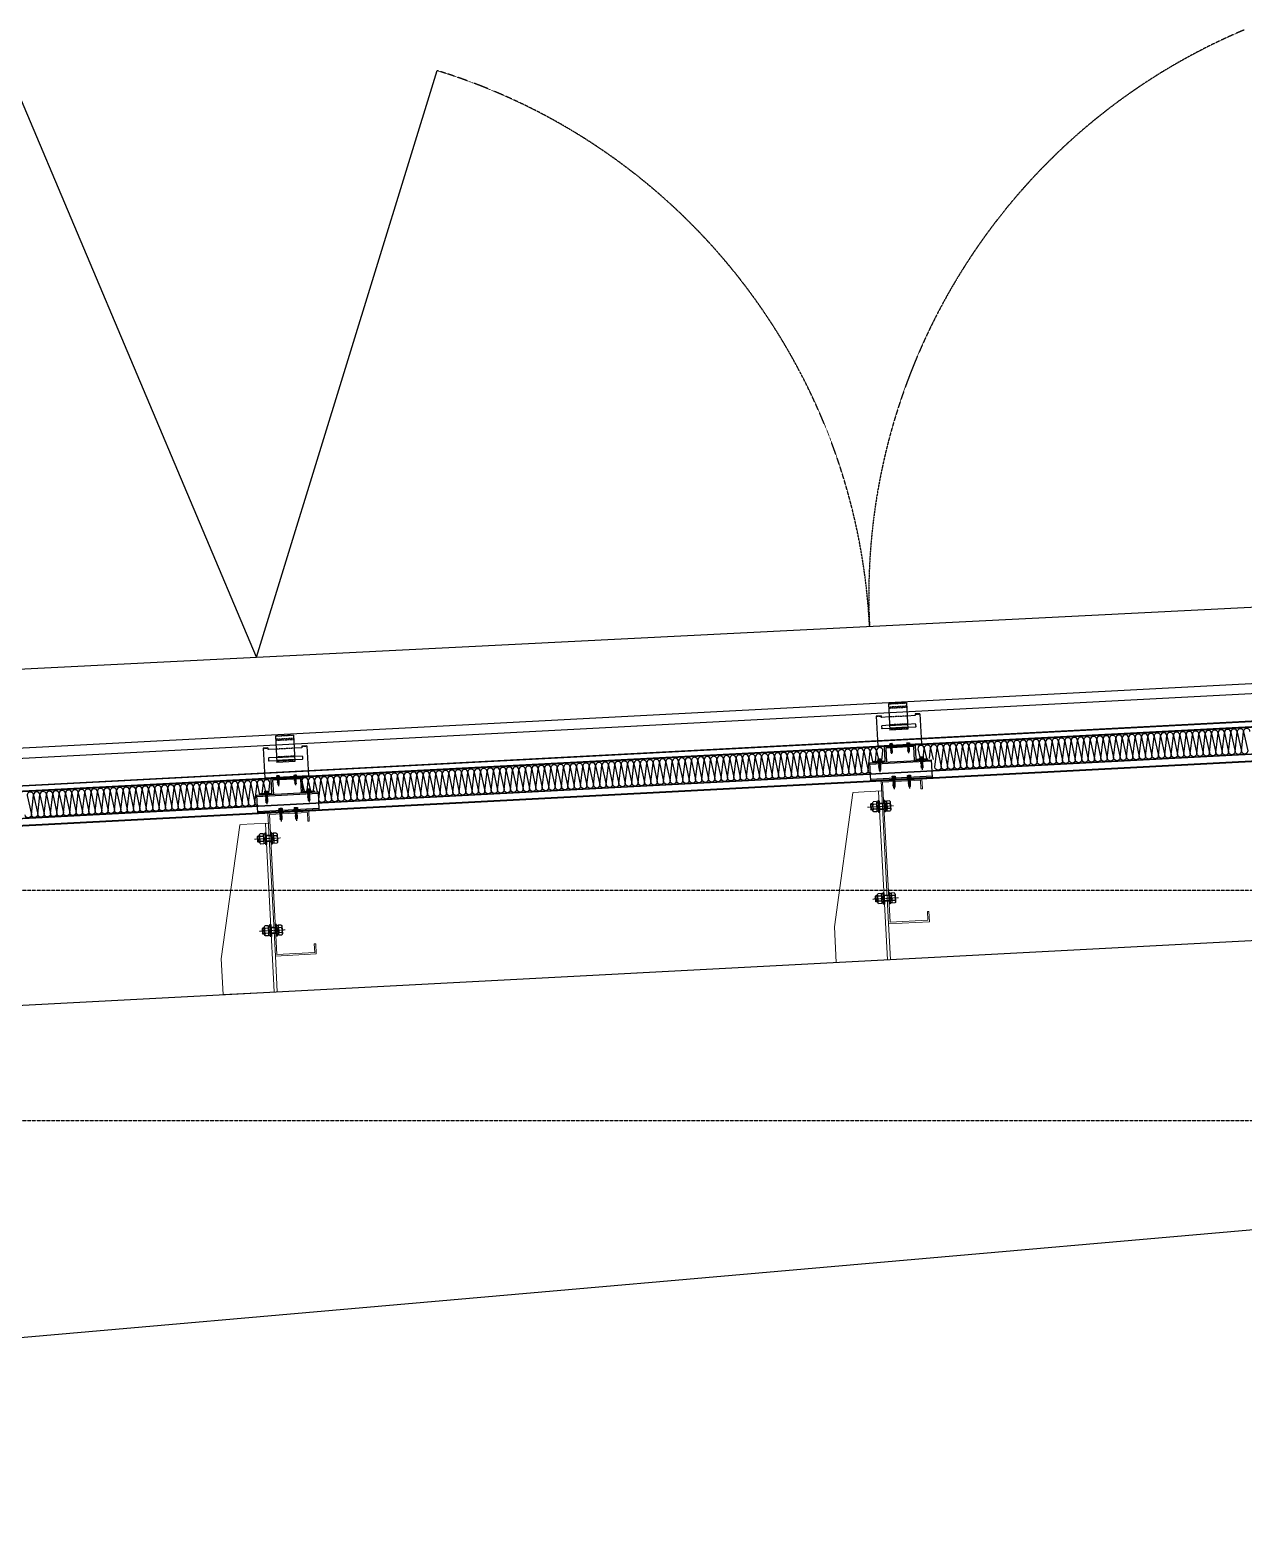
# Model space of a CAD drawing. Extents: x -599358 to 2865263, y -1062760 to 486533.
# Drawn here: x 1872942 to 1875315, y -661910 to -658977 of the extents above; entities that cross this region are included whole.
import ezdxf

# ---------------------------------------------------------------- set-up
doc = ezdxf.new("R2010")
doc.units = 0
for name, pattern in [('__DASH', [0.35, 0.25, -0.1]), ('CENTER', [2, 1.25, -0.25, 0.25, -0.25]), ('CENTER2', [28.575, 19.05, -3.175, 3.175, -3.175]), ('CONTINUOUS0', [0]), ('CONTINUOUS1', [0]), ('DASH', [0.35, 0.25, -0.1]), ('DOTE', [2.42, 2, -0.2, 0.02, -0.2])]:
    doc.linetypes.add(name, pattern=pattern)
for name, color, linetype in [('003_THICK', 7, 'CONTINUOUS1'), ('004_THIN', 6, 'CONTINUOUS0'), ('A-AXIS-DOTE', 14, 'DOTE'), ('A-AXIS-DP', 126, 'Continuous'), ('A-LIN-V', 9, 'Continuous'), ('BWM', 8, 'Continuous'), ('PJ', 151, 'Continuous'), ('SEAMLOK75 - SHEET', 6, 'Continuous'), ('ZX', 1, 'CENTER2')]:
    doc.layers.add(name, color=color, linetype=linetype)
for name, color, linetype, lineweight in [('C18', 4, 'CENTER', 13), ('S-dim', 81, 'Continuous', 0), ('粗', 7, 'Continuous', 50), ('紧固件', 4, 'Continuous', 13)]:
    doc.layers.add(name, color=color, linetype=linetype, lineweight=lineweight)

# ---------------------------------------------------------------- blocks, each defined once
blk = doc.blocks.new('w432424324')
at = {"layer": 'A-LIN-V', "color": 2}
for p, q in [((-768354.7, 584057.5), (-759779.7, 584507.5)), ((-768354.7, 583257.5), (-759779.7, 584007.5))]:
    blk.add_line(p, q, dxfattribs=at)
blk = doc.blocks.new('1231534634654')
at = {"layer": 'A-LIN-V'}
for points in [[(-1775094.8, 580710.3), (-1775448, 581857.1)], [(-1775094.8, 580710.3), (-1774628.2, 581815.9)], [(-1777491.8, 580830.9), (-1772697.8, 580589.7)]]:
    blk.add_lwpolyline(points, dxfattribs=at)
at = {"layer": 'A-LIN-V', "linetype": 'DASH'}
for centre, start, end in [((-1775094.8, 580710.3), 357.1196, 67.1196), ((-1772697.8, 580589.7), 107.1196, 177.1196)]:
    blk.add_arc(centre, 1200, start, end, dxfattribs=at)
blk = doc.blocks.new('42432')
at = {"layer": 'A-LIN-V', "rotation": 5.760755105663479}
blk.add_blockref('1231534634654', (125748.8, 181213.9), dxfattribs=at)
blk = doc.blocks.new('34t65')
at = {"color": 2, "ltscale": 50}
for p, q in [((1430037, 238183.4), (1430157, 238183.4)), ((1430037, 238148.4), (1430037, 238183.4)), ((1430037, 238180.9), (1430157, 238180.9)), ((1430157, 238183.4), (1430157, 238148.4)), ((1430157, 238150.9), (1430037, 238150.9)), ((1430157, 238148.4), (1430037, 238148.4))]:
    blk.add_line(p, q, dxfattribs=at)
blk = doc.blocks.new('*U1726')
at = {"layer": 'PJ'}
for p, q in [((-4.4, 0.5), (-4.4, 0)), ((4.4, 0), (-4.4, 0)), ((-4.1, 0.8), (-3.1, 1)), ((4.1, 0.8), (-4.1, 0.8)), ((-3.1, 3.9), (-3.1, 1)), ((3.1, 1), (-3.1, 1)), ((2.3, 4.2), (-2.3, 4.2)), ((-2, 0.8), (-1.5, 1)), ((-1.5, 3.9), (-1.5, 1)), ((-1.5, 0), (-1.5, -1.6)), ((1.5, 3.9), (1.5, 1)), ((2.2, 0.8), (1.5, 1)), ((1.5, 0), (1.5, -1.1)), ((3.1, 3.9), (3.1, 1)), ((4.1, 0.8), (3.1, 1)), ((4.4, 0.5), (4.4, 0)), ((-2.1, -1.9), (2.1, -1.4)), ((-2.1, -1.9), (-1.5, -1.6)), ((-2.1, -1.9), (-1.5, -2.2)), ((-2.1, -3.3), (2.1, -2.8)), ((-2.1, -3.3), (-1.5, -3)), ((-2.1, -3.3), (-1.5, -3.6)), ((-2.1, -4.7), (2.1, -4.2)), ((-2.1, -4.7), (-1.5, -4.4)), ((-2.1, -4.7), (-1.5, -5)), ((-2.1, -6.1), (2.1, -5.6)), ((-2.1, -6.1), (-1.5, -5.8)), ((-2.1, -6.1), (-1.5, -6.4)), ((-2.1, -7.5), (2.1, -7)), ((-2.1, -7.5), (-1.5, -7.2)), ((-2.1, -7.5), (-1.5, -7.8)), ((-2.1, -8.9), (2.1, -8.4)), ((-2.1, -8.9), (-1.5, -8.6)), ((-2.1, -8.9), (-1.5, -9.2)), ((-2.1, -10.3), (2.1, -9.8)), ((-2.1, -10.3), (-1.5, -10)), ((-2.1, -10.3), (-1.5, -10.6)), ((-2.1, -11.7), (2.1, -11.2)), ((-2.1, -11.7), (-1.5, -11.4)), ((-2.1, -11.7), (-1.5, -12)), ((-2.1, -13.1), (-1.5, -12.8)), ((-2.1, -13.1), (-1.1, -13)), ((-2.1, -13.1), (-1.5, -13.4)), ((-1.5, -1.6), (1.5, -1.1)), ((-1.5, -2.2), (1.5, -1.7)), ((-1.5, -2.2), (-1.5, -3)), ((-1.5, -3), (1.5, -2.5)), ((-1.5, -3.6), (1.5, -3.1)), ((-1.5, -3.6), (-1.5, -4.4)), ((-1.5, -4.4), (1.5, -3.9)), ((-1.5, -5), (1.5, -4.5)), ((-1.5, -5), (-1.5, -5.8)), ((-1.5, -5.8), (1.5, -5.3)), ((-1.5, -6.4), (1.5, -5.9)), ((-1.5, -6.4), (-1.5, -7.2)), ((-1.5, -7.2), (1.5, -6.7)), ((-1.5, -7.8), (1.5, -7.3)), ((-1.5, -7.8), (-1.5, -8.6)), ((-1.5, -8.6), (1.5, -8.1)), ((-1.5, -9.2), (1.5, -8.7)), ((-1.5, -9.2), (-1.5, -10)), ((-1.5, -10), (1.5, -9.5)), ((-1.5, -10.6), (1.5, -10.1)), ((-1.5, -10.6), (-1.5, -11.4)), ((-1.5, -11.4), (1.5, -10.9)), ((-1.5, -12), (1.5, -11.5)), ((-1.5, -12), (-1.5, -12.8)), ((-1.5, -12.8), (-1, -12.7)), ((-1.5, -13.4), (-1.5, -17.2)), ((-1.5, -13.4), (-1.3, -13.4)), ((0, -18.6), (-1.5, -17.2)), ((0, -18.6), (1.5, -17.2)), ((0.6, -12.4), (1.5, -12.3)), ((0.7, -12.8), (2.1, -12.6)), ((0.7, -13), (1.5, -12.9)), ((0.7, -13.8), (1.5, -13.7)), ((0.7, -14.2), (2.1, -14)), ((0.7, -14.4), (1.5, -14.3)), ((1.5, -0.3), (1.5, -1.1)), ((2.1, -1.4), (1.5, -1.1)), ((2.1, -1.4), (1.5, -1.7)), ((1.5, -1.7), (1.5, -2.5)), ((2.1, -2.8), (1.5, -2.5)), ((2.1, -2.8), (1.5, -3.1)), ((1.5, -3.1), (1.5, -3.9)), ((2.1, -4.2), (1.5, -3.9)), ((2.1, -4.2), (1.5, -4.5)), ((1.5, -4.5), (1.5, -5.3)), ((2.1, -5.6), (1.5, -5.3)), ((2.1, -5.6), (1.5, -5.9)), ((1.5, -5.9), (1.5, -6.7)), ((2.1, -7), (1.5, -6.7)), ((2.1, -7), (1.5, -7.3)), ((1.5, -7.3), (1.5, -8.1)), ((2.1, -8.4), (1.5, -8.1)), ((2.1, -8.4), (1.5, -8.7)), ((1.5, -8.7), (1.5, -9.5)), ((2.1, -9.8), (1.5, -9.5)), ((2.1, -9.8), (1.5, -10.1)), ((1.5, -10.1), (1.5, -10.9)), ((2.1, -11.2), (1.5, -10.9)), ((2.1, -11.2), (1.5, -11.5)), ((1.5, -11.5), (1.5, -12.3)), ((2.1, -12.6), (1.5, -12.3)), ((2.1, -12.6), (1.5, -12.9)), ((1.5, -12.9), (1.5, -13.7)), ((2.1, -14), (1.5, -13.7)), ((2.1, -14), (1.5, -14.3)), ((1.5, -14.3), (1.5, -17.2))]:
    blk.add_line(p, q, dxfattribs=at)
blk.add_lwpolyline([(0, -18.6), (0.7, -14.4), (0.7, -12.7, 0.417657), (0.4, -12.4, 0.097062), (-1, -12.7), (-1.5, -13.8)], format="xyb", dxfattribs=at)
for centre, radius, start, end in [((-4.1, 0.5), 0.3, 90, 180), ((-2.3, 3.3), 0.951, 35.4009, 144.5991), ((0, 1), 3.2, 61.0594, 118.9406), ((2.3, 3.3), 0.951, 35.4009, 144.5991), ((4.1, 0.5), 0.3, 0, 90)]:
    blk.add_arc(centre, radius, start, end, dxfattribs=at)
at = {"layer": 'ZX', "ltscale": 0.2}
blk.add_line((0, 4.9), (0, -21), dxfattribs=at)
blk = doc.blocks.new('A$C2F3B4A73')
at = {"layer": '粗', "lineweight": -2}
for p, q in [((25.2, 101.1), (60.4, 101.1)), ((25.2, 101.1), (25.2, 49.6)), ((60.4, 101.1), (60.4, 49.6)), ((0, 78.7), (9.6, 78.7)), ((0, 78.7), (0, 19.8)), ((9.6, 78.7), (9.6, 76.3)), ((10.4, 75.5), (25.2, 75.5)), ((10.4, 59.2), (25.2, 59.2)), ((60.4, 75.5), (75.2, 75.5)), ((60.4, 59.2), (75.2, 59.2)), ((76, 78.7), (85.6, 78.7)), ((76, 78.7), (76, 76.3)), ((85.6, 78.7), (85.6, 19.8)), ((9.6, 58.4), (9.6, 53.6)), ((10.4, 52.8), (25.2, 52.8)), ((25.2, 58.4), (60.4, 58.4)), ((25.2, 53.6), (60.4, 53.6)), ((25.2, 49.6), (60.4, 49.6)), ((60.4, 52.8), (75.2, 52.8)), ((76, 58.4), (76, 53.6)), ((0, 19.8), (85.6, 19.8)), ((0, 18.8), (0, 19.8)), ((0, 18.8), (85.6, 18.8)), ((14.4, 19.8), (14.4, 18.8)), ((71.2, 19.8), (71.2, 18.8)), ((85.6, 19.8), (85.6, 18.8))]:
    blk.add_line(p, q, dxfattribs=at)
at = {"layer": '粗', "linetype": 'DASH', "lineweight": -2}
for p, q in [((25.2, 100.6), (60.4, 100.6)), ((25.2, 94.7), (60.4, 94.7)), ((25.2, 92.3), (60.4, 92.3)), ((0, 77.7), (9.6, 77.7)), ((25.2, 75.5), (60.4, 75.5)), ((25.2, 60), (60.4, 60)), ((25.2, 59.2), (60.4, 59.2)), ((76, 77.7), (85.6, 77.7)), ((25.2, 52.8), (60.4, 52.8)), ((25.2, 52), (60.4, 52)), ((16, 19.8), (16, 18.8)), ((21.6, 19.8), (21.6, 18.8)), ((29.6, 19.8), (29.6, 18.8)), ((35.2, 19.8), (35.2, 18.8)), ((50.4, 19.8), (50.4, 18.8)), ((56, 19.8), (56, 18.8)), ((64, 19.8), (64, 18.8)), ((69.6, 19.8), (69.6, 18.8))]:
    blk.add_line(p, q, dxfattribs=at)
at = {"layer": '粗', "lineweight": -2}
for centre, start, end in [((10.4, 76.3), 180, 270), ((10.4, 58.4), 90, 180), ((75.2, 76.3), 270, 0), ((75.2, 58.4), 0, 90), ((10.4, 53.6), 180, 270), ((75.2, 53.6), 270, 0)]:
    blk.add_arc(centre, 0.8, start, end, dxfattribs=at)
at = {"layer": '紧固件', "color": 2, "yscale": 0.8, "zscale": 0.8}
for p, xscale in [((26.1, 19.8), 0.8), ((59.5, 19.8), -0.8)]:
    blk.add_blockref('*U1726', p, dxfattribs=dict(at, xscale=xscale))
blk = doc.blocks.new('A$C51791418')
blk.add_blockref('A$C2F3B4A73', (-42.8, -15.8))
blk = doc.blocks.new('*U1756')
at = {"layer": '003_THICK', "color": 2}
for points in [[(-11, 13.1, 0.611769), (-11, 6.5, 0.611769)], [(-11, 6.5, 0.305859), (-11, -6.5, 0.305859)], [(31.2, 6.5, 0.61177), (31.2, 13.1, 0.61177)], [(31.2, -6.5, 0.305858), (31.2, 6.5, 0.305858)], [(-11, -6.5, 0.611769), (-11, -13.1, 0.611769)], [(31.2, -13.1, 0.61177), (31.2, -6.5, 0.61177)]]:
    blk.add_lwpolyline(points, format="xyb", dxfattribs=at)
for points in [[(-13, 9.8), (-13, -9.8)], [(-11, 13.1), (-3, 13.1)], [(-11, 6.5), (-3, 6.5)], [(-3.6, 8), (-3.6, -8)], [(-3, 13.1), (-3, -13.1)], [(-3, 12.1), (1.1, 12.1)], [(-3, 0), (1.1, 4.1)], [(-3, -4.1), (1.1, 0)], [(1.1, 15), (4.1, 15)], [(1.1, 15), (1.1, -15)], [(4.1, 15), (4.1, -15)], [(4.1, 8), (16.1, 8)], [(16.1, 15), (16.1, -15)], [(16.1, 15), (19.1, 15)], [(19.1, 15), (19.1, -15)], [(19.1, 12.1), (23.2, 12.1)], [(19.1, 0), (23.2, 4.1)], [(23.2, 13.1), (23.2, -13.1)], [(23.2, 13.1), (31.2, 13.1)], [(23.2, 6.5), (31.2, 6.5)], [(33.2, 9.8), (33.2, -9.8)], [(33.2, 8), (37.5, 8)], [(37.5, 8), (37.5, -8)], [(37.5, 8), (39, 6.5)], [(39, 6.5), (39, -6.5)], [(-11, -6.5), (-3, -6.5)], [(-11, -13.1), (-3, -13.1)], [(-3, -12.1), (1.1, -12.1)], [(1.1, -15), (4.1, -15)], [(4.1, -8), (16.1, -8)], [(16.1, -15), (19.1, -15)], [(19.1, -4.1), (23.2, 0)], [(19.1, -12.1), (23.2, -12.1)], [(23.2, -6.5), (31.2, -6.5)], [(23.2, -13.1), (31.2, -13.1)], [(33.2, -8), (37.5, -8)], [(37.5, -8), (39, -6.5)]]:
    blk.add_lwpolyline(points, dxfattribs=at)
at = {"layer": '004_THIN', "color": 2}
for points in [[(-3.6, 6.5), (16.1, 6.5)], [(33.2, 6.5), (39, 6.5)], [(-3.6, -6.5), (16.1, -6.5)], [(33.2, -6.5), (39, -6.5)]]:
    blk.add_lwpolyline(points, dxfattribs=at)
at = {"layer": 'C18', "color": 1, "ltscale": 0.6}
blk.add_lwpolyline([(-21, 0), (47, 0)], dxfattribs=at)
blk = doc.blocks.new('*U1755')
at = {"layer": '003_THICK', "color": 2}
for points in [[(-11, 13.1, 0.611769), (-11, 6.5, 0.611769)], [(-11, 6.5, 0.305859), (-11, -6.5, 0.305859)], [(31.2, 6.5, 0.61177), (31.2, 13.1, 0.61177)], [(31.2, -6.5, 0.305858), (31.2, 6.5, 0.305858)], [(-11, -6.5, 0.611769), (-11, -13.1, 0.611769)], [(31.2, -13.1, 0.61177), (31.2, -6.5, 0.61177)]]:
    blk.add_lwpolyline(points, format="xyb", dxfattribs=at)
for points in [[(-13, 9.8), (-13, -9.8)], [(-11, 13.1), (-3, 13.1)], [(-11, 6.5), (-3, 6.5)], [(-3.6, 8), (-3.6, -8)], [(-3, 13.1), (-3, -13.1)], [(-3, 12.1), (1.1, 12.1)], [(-3, 0), (1.1, 4.1)], [(-3, -4.1), (1.1, 0)], [(1.1, 15), (4.1, 15)], [(1.1, 15), (1.1, -15)], [(4.1, 15), (4.1, -15)], [(4.1, 8), (16.1, 8)], [(16.1, 15), (16.1, -15)], [(16.1, 15), (19.1, 15)], [(19.1, 15), (19.1, -15)], [(19.1, 12.1), (23.2, 12.1)], [(19.1, 0), (23.2, 4.1)], [(23.2, 13.1), (23.2, -13.1)], [(23.2, 13.1), (31.2, 13.1)], [(23.2, 6.5), (31.2, 6.5)], [(33.2, 9.8), (33.2, -9.8)], [(33.2, 8), (37.5, 8)], [(37.5, 8), (37.5, -8)], [(37.5, 8), (39, 6.5)], [(39, 6.5), (39, -6.5)], [(-11, -6.5), (-3, -6.5)], [(-11, -13.1), (-3, -13.1)], [(-3, -12.1), (1.1, -12.1)], [(1.1, -15), (4.1, -15)], [(4.1, -8), (16.1, -8)], [(16.1, -15), (19.1, -15)], [(19.1, -4.1), (23.2, 0)], [(19.1, -12.1), (23.2, -12.1)], [(23.2, -6.5), (31.2, -6.5)], [(23.2, -13.1), (31.2, -13.1)], [(33.2, -8), (37.5, -8)], [(37.5, -8), (39, -6.5)]]:
    blk.add_lwpolyline(points, dxfattribs=at)
at = {"layer": '004_THIN', "color": 2}
for points in [[(-3.6, 6.5), (16.1, 6.5)], [(33.2, 6.5), (39, 6.5)], [(-3.6, -6.5), (16.1, -6.5)], [(33.2, -6.5), (39, -6.5)]]:
    blk.add_lwpolyline(points, dxfattribs=at)
at = {"layer": 'C18', "color": 1, "ltscale": 0.6}
blk.add_lwpolyline([(-21, 0), (47, 0)], dxfattribs=at)
blk = doc.blocks.new('1112')
at = {"color": 2}
blk.add_lwpolyline([(1432456, 238570.9), (1432478.5, 238570.9), (1432478.5, 238598.4), (1432538.5, 238598.4), (1432538.5, 238570.9), (1432561, 238570.9), (1432561, 238568.4), (1432536, 238568.4), (1432536, 238595.9), (1432481, 238595.9), (1432481, 238568.4), (1432456, 238568.4)], close=True, dxfattribs=at)
at = {"layer": 'S-dim', "ltscale": 10}
for p, q in [((1432412.5, 238511.6), (1432362.5, 238252.3)), ((1432412.5, 238512.7), (1432468.5, 238512.7)), ((1432462.5, 238511.6), (1432462.5, 238182.3)), ((1432362.5, 238252.3), (1432362.5, 238182.3)), ((1432468.5, 238252.3), (1432468.5, 238182.3)), ((1432362.5, 238182.3), (1432468.5, 238182.3))]:
    blk.add_line(p, q, dxfattribs=at)
at = {"layer": 'S-dim', "color": 6, "ltscale": 10}
blk.add_lwpolyline([(1432548.5, 238512.3), (1432548.5, 238532.3), (1432468.5, 238532.3), (1432468.5, 238252.3), (1432548.5, 238252.3), (1432548.5, 238272.3), (1432545.5, 238272.3), (1432545.5, 238255.3), (1432471.5, 238255.3), (1432471.5, 238529.3), (1432545.5, 238529.3), (1432545.5, 238512.3)], close=True, dxfattribs=at)
blk.add_blockref('34t65', (2411.5, 385))
at = {"xscale": -0.7500000000000001, "yscale": 0.7500000000000001, "zscale": 0.7500000000000001, "rotation": 359.9999999722328}
for name, p in [('*U1756', (1432474.6, 238482.3)), ('*U1755', (1432474.6, 238302.3))]:
    blk.add_blockref(name, p, dxfattribs=at)
at = {"layer": 'SEAMLOK75 - SHEET', "xscale": -1}
blk.add_blockref('A$C51791418', (1432508.5, 238596.4), dxfattribs=at)
at = {"layer": '紧固件', "xscale": -1.023999999801318, "yscale": 1.023999999801318, "zscale": 1.023999999801318}
for p in [(1432467.3, 238570.9), (1432549.8, 238570.9, 0), (1432493.5, 238535.9), (1432523.5, 238535.9)]:
    blk.add_blockref('*U1726', p, dxfattribs=at)
blk = doc.blocks.new('54Y656')
at = {"color": 1, "ltscale": 50}
for p, q in [((1904812.7, 473027.7), (1896283.3, 472580.1)), ((1904812.7, 473026.2), (1896283.3, 472578.6))]:
    blk.add_line(p, q, dxfattribs=at)
at = {"color": 4, "ltscale": 50}
for p, q in [((1896345.7, 472530.7), (1904812.8, 472975.1, 0)), ((1896345.7, 472529.9), (1904812.8, 472974.3, 0)), ((1896345.7, 472516.5), (1904812.9, 472960.8, 0)), ((1896345.7, 472515.7), (1904812.9, 472960, 0))]:
    blk.add_line(p, q, dxfattribs=at)
at = {"color": 2, "ltscale": 50}
blk.add_line((1896345.7, 472516.8), (1904812.9, 472961.1, 0), dxfattribs=at)
at = {"layer": 'BWM', "elevation": 0}
for points in [[(1902944.1, 472920.8, 1), (1902931.7, 472920.1), (1902939.9, 472883, -1), (1902927.4, 472882.4), (1902931.7, 472920.1, 1), (1902919.2, 472919.5), (1902927.4, 472882.4, -1), (1902914.9, 472881.7), (1902919.2, 472919.5, 1), (1902906.7, 472918.8), (1902914.9, 472881.7, -1), (1902902.4, 472881.1), (1902906.7, 472918.8, 1), (1902894.2, 472918.2), (1902902.4, 472881.1, -1), (1902889.9, 472880.4), (1902894.2, 472918.2, 1), (1902881.7, 472917.5), (1902889.9, 472880.4, -1), (1902877.5, 472879.8), (1902881.7, 472917.5, 1), (1902869.2, 472916.9), (1902877.5, 472879.8, -1), (1902865, 472879.1), (1902869.2, 472916.9, 1), (1902856.8, 472916.2), (1902865, 472879.1, -1), (1902852.5, 472878.4), (1902856.8, 472916.2, 1), (1902844.3, 472915.5), (1902852.5, 472878.4, -1), (1902840, 472877.8), (1902844.3, 472915.5, 1), (1902831.8, 472914.9), (1902840, 472877.8, -1), (1902827.5, 472877.1), (1902831.8, 472914.9, 1), (1902819.3, 472914.2), (1902827.5, 472877.1, -1), (1902815, 472876.5), (1902819.3, 472914.2, 1), (1902806.8, 472913.6), (1902815, 472876.5, -1), (1902802.6, 472875.8), (1902806.8, 472913.6, 1), (1902794.4, 472912.9), (1902802.6, 472875.8, -1), (1902790.1, 472875.2), (1902794.4, 472912.9, 1), (1902781.9, 472912.3), (1902790.1, 472875.2, -1), (1902777.6, 472874.5), (1902781.9, 472912.3, 1), (1902769.4, 472911.6), (1902777.6, 472874.5, -1), (1902765.1, 472873.9), (1902769.4, 472911.6, 1), (1902756.9, 472911), (1902765.1, 472873.9, -1), (1902752.6, 472873.2), (1902756.9, 472911, 1), (1902744.4, 472910.3), (1902752.6, 472873.2, -1), (1902740.1, 472872.5), (1902744.4, 472910.3, 1), (1902731.9, 472909.7), (1902740.1, 472872.5, -1), (1902727.7, 472871.9), (1902731.9, 472909.7, 1), (1902719.5, 472909), (1902727.7, 472871.9, -1), (1902715.2, 472871.2), (1902719.5, 472909, 1), (1902707, 472908.3), (1902715.2, 472871.2, -1), (1902702.7, 472870.6), (1902707, 472908.3, 1), (1902694.5, 472907.7), (1902702.7, 472870.6, -1), (1902690.2, 472869.9), (1902694.5, 472907.7, 1), (1902682, 472907), (1902690.2, 472869.9, -1), (1902677.7, 472869.3), (1902682, 472907, 1), (1902669.5, 472906.4), (1902677.7, 472869.3, -1), (1902665.2, 472868.6), (1902669.5, 472906.4, 1), (1902657, 472905.7), (1902665.2, 472868.6, -1), (1902652.8, 472868), (1902657, 472905.7, 1), (1902644.6, 472905.1), (1902652.8, 472868, -1), (1902640.3, 472867.3), (1902644.6, 472905.1, 1), (1902632.1, 472904.4), (1902640.3, 472867.3, -1), (1902627.8, 472866.7), (1902632.1, 472904.4, 1), (1902619.6, 472903.8), (1902627.8, 472866.7, -1), (1902615.3, 472866), (1902619.6, 472903.8, 1), (1902607.1, 472903.1), (1902615.3, 472866, -1), (1902602.8, 472865.3), (1902607.1, 472903.1, 1), (1902594.6, 472902.4), (1902602.8, 472865.3, -1), (1902590.4, 472864.7), (1902594.6, 472902.4, 1), (1902582.1, 472901.8), (1902590.4, 472864.7, -1), (1902577.9, 472864), (1902582.1, 472901.8, 1), (1902569.7, 472901.1), (1902577.9, 472864, -1), (1902565.4, 472863.4), (1902569.7, 472901.1, 1), (1902557.2, 472900.5), (1902565.4, 472863.4, -1), (1902552.9, 472862.7), (1902557.2, 472900.5, 1), (1902544.7, 472899.8), (1902552.9, 472862.7, -1), (1902540.4, 472862.1), (1902544.7, 472899.8, 1), (1902532.2, 472899.2), (1902540.4, 472862.1, -1), (1902527.9, 472861.4), (1902532.2, 472899.2, 1), (1902519.7, 472898.5), (1902527.9, 472861.4, -1), (1902515.5, 472860.8), (1902519.7, 472898.5, 1), (1902507.2, 472897.9), (1902515.5, 472860.8, -1), (1902503, 472860.1), (1902507.2, 472897.9, 1), (1902494.8, 472897.2), (1902503, 472860.1, -1), (1902490.5, 472859.4), (1902494.8, 472897.2, 1), (1902482.3, 472896.6), (1902490.5, 472859.4, -1), (1902478, 472858.8), (1902482.3, 472896.6, 1), (1902469.8, 472895.9), (1902478, 472858.8, -1), (1902465.5, 472858.1), (1902469.8, 472895.9, 1), (1902457.3, 472895.2), (1902465.5, 472858.1, -1), (1902453, 472857.5), (1902457.3, 472895.2, 1), (1902444.8, 472894.6), (1902453, 472857.5, -1), (1902440.6, 472856.8), (1902444.8, 472894.6, 1), (1902432.3, 472893.9), (1902440.6, 472856.8, -1), (1902428.1, 472856.2), (1902432.3, 472893.9, 1), (1902419.9, 472893.3), (1902428.1, 472856.2, -1), (1902415.6, 472855.5), (1902419.9, 472893.3, 1), (1902407.4, 472892.6), (1902415.6, 472855.5, -1), (1902403.1, 472854.9), (1902407.4, 472892.6, 1), (1902394.9, 472892), (1902403.1, 472854.9, -1), (1902390.6, 472854.2), (1902394.9, 472892, 1), (1902382.4, 472891.3), (1902390.6, 472854.2, -1), (1902378.1, 472853.6), (1902382.4, 472891.3, 1), (1902369.9, 472890.7), (1902378.1, 472853.6, -1), (1902365.7, 472852.9), (1902369.9, 472890.7, 1), (1902357.5, 472890), (1902365.7, 472852.9, -1), (1902353.2, 472852.2), (1902357.5, 472890, 1), (1902345, 472889.3), (1902353.2, 472852.2, -1), (1902340.7, 472851.6), (1902345, 472889.3, 1), (1902332.5, 472888.7), (1902340.7, 472851.6, -1), (1902328.2, 472850.9), (1902332.5, 472888.7, 1), (1902320, 472888), (1902325, 472865.6)], [(1902204.2, 472838.2, -0.414214), (1902197.6, 472844.1), (1902201.9, 472881.8, 1), (1902189.4, 472881.2), (1902197.6, 472844.1, -1), (1902185.1, 472843.4), (1902189.4, 472881.2, 1), (1902176.9, 472880.5), (1902185.1, 472843.4, -1), (1902172.6, 472842.8), (1902176.9, 472880.5, 1), (1902164.4, 472879.9), (1902172.6, 472842.8, -1), (1902160.1, 472842.1), (1902164.4, 472879.9, 1), (1902151.9, 472879.2), (1902160.1, 472842.1, -1), (1902147.7, 472841.5), (1902151.9, 472879.2, 1), (1902139.4, 472878.6), (1902147.7, 472841.5, -1), (1902135.2, 472840.8), (1902139.4, 472878.6, 1), (1902127, 472877.9), (1902135.2, 472840.8, -1), (1902122.7, 472840.1), (1902127, 472877.9, 1), (1902114.5, 472877.3), (1902122.7, 472840.1, -1), (1902110.2, 472839.5), (1902114.5, 472877.3, 1), (1902102, 472876.6), (1902110.2, 472839.5, -1), (1902097.7, 472838.8), (1902102, 472876.6, 1), (1902089.5, 472875.9), (1902097.7, 472838.8, -1), (1902085.2, 472838.2), (1902089.5, 472875.9, 1), (1902077, 472875.3), (1902085.2, 472838.2, -1), (1902072.8, 472837.5), (1902077, 472875.3, 1), (1902064.6, 472874.6), (1902072.8, 472837.5, -1), (1902060.3, 472836.9), (1902064.6, 472874.6, 1), (1902052.1, 472874), (1902060.3, 472836.9, -1), (1902047.8, 472836.2), (1902052.1, 472874, 1), (1902039.6, 472873.3), (1902047.8, 472836.2, -1), (1902035.3, 472835.6), (1902039.6, 472873.3, 1), (1902027.1, 472872.7), (1902035.3, 472835.6, -1), (1902022.8, 472834.9), (1902027.1, 472872.7, 1), (1902014.6, 472872), (1902022.8, 472834.9, -1), (1902010.3, 472834.3), (1902014.6, 472872, 1), (1902002.1, 472871.4), (1902010.3, 472834.3, -1), (1901997.9, 472833.6), (1902002.1, 472871.4, 1), (1901989.7, 472870.7), (1901997.9, 472833.6, -1), (1901985.4, 472832.9), (1901989.7, 472870.7, 1), (1901977.2, 472870), (1901985.4, 472832.9, -1), (1901972.9, 472832.3), (1901977.2, 472870, 1), (1901964.7, 472869.4), (1901972.9, 472832.3, -1), (1901960.4, 472831.6), (1901964.7, 472869.4, 1), (1901952.2, 472868.7), (1901960.4, 472831.6, -1), (1901947.9, 472831), (1901952.2, 472868.7, 1), (1901939.7, 472868.1), (1901947.9, 472831, -1), (1901935.4, 472830.3), (1901939.7, 472868.1, 1), (1901927.2, 472867.4), (1901935.4, 472830.3, -1), (1901923, 472829.7), (1901927.2, 472867.4, 1), (1901914.8, 472866.8), (1901923, 472829.7, -1), (1901910.5, 472829), (1901914.8, 472866.8, 1), (1901902.3, 472866.1), (1901910.5, 472829, -1), (1901898, 472828.4), (1901902.3, 472866.1, 1), (1901889.8, 472865.5), (1901898, 472828.4, -1), (1901885.5, 472827.7), (1901889.8, 472865.5, 1), (1901877.3, 472864.8), (1901885.5, 472827.7, -1), (1901873, 472827), (1901877.3, 472864.8, 1), (1901864.8, 472864.1), (1901873, 472827, -1), (1901860.6, 472826.4), (1901864.8, 472864.1, 1), (1901852.3, 472863.5), (1901860.6, 472826.4, -1), (1901848.1, 472825.7), (1901852.3, 472863.5, 1), (1901839.9, 472862.8), (1901848.1, 472825.7, -1), (1901835.6, 472825.1), (1901839.9, 472862.8, 1), (1901827.4, 472862.2), (1901835.6, 472825.1, -1), (1901823.1, 472824.4), (1901827.4, 472862.2, 1), (1901814.9, 472861.5), (1901823.1, 472824.4, -1), (1901810.6, 472823.8), (1901814.9, 472861.5, 1), (1901802.4, 472860.9), (1901810.6, 472823.8, -1), (1901798.1, 472823.1), (1901802.4, 472860.9, 1), (1901789.9, 472860.2), (1901798.1, 472823.1, -1), (1901785.7, 472822.5), (1901789.9, 472860.2, 1), (1901777.4, 472859.6), (1901785.7, 472822.5, -1), (1901773.2, 472821.8), (1901777.4, 472859.6, 1), (1901765, 472858.9), (1901773.2, 472821.8, -1), (1901760.7, 472821.1), (1901765, 472858.9, 1), (1901752.5, 472858.3), (1901760.7, 472821.1, -1), (1901748.2, 472820.5), (1901752.5, 472858.3, 1), (1901740, 472857.6), (1901748.2, 472820.5, -1), (1901735.7, 472819.8), (1901740, 472857.6, 1), (1901727.5, 472856.9), (1901735.7, 472819.8, -1), (1901723.2, 472819.2), (1901727.5, 472856.9, 1), (1901715, 472856.3), (1901723.2, 472819.2, -1), (1901710.8, 472818.5), (1901715, 472856.3, 1), (1901702.6, 472855.6), (1901710.8, 472818.5, -1), (1901698.3, 472817.9), (1901702.6, 472855.6, 1), (1901690.1, 472855), (1901698.3, 472817.9, -1), (1901685.8, 472817.2), (1901690.1, 472855, 1), (1901677.6, 472854.3), (1901685.8, 472817.2, -1), (1901673.3, 472816.6), (1901677.6, 472854.3, 1), (1901665.1, 472853.7), (1901673.3, 472816.6, -1), (1901660.8, 472815.9), (1901665.1, 472853.7, 1), (1901652.6, 472853), (1901660.8, 472815.9, -1), (1901648.3, 472815.3), (1901652.6, 472853, 1), (1901640.1, 472852.4), (1901648.3, 472815.3, -1), (1901635.9, 472814.6), (1901640.1, 472852.4, 1), (1901627.7, 472851.7), (1901635.9, 472814.6, -1), (1901623.4, 472813.9), (1901627.7, 472851.7, 1), (1901615.2, 472851), (1901623.4, 472813.9, -1), (1901610.9, 472813.3), (1901615.2, 472851, 1), (1901602.7, 472850.4), (1901610.9, 472813.3, -1), (1901598.4, 472812.6), (1901602.7, 472850.4, 1), (1901590.2, 472849.7), (1901598.4, 472812.6, -1), (1901585.9, 472812), (1901590.2, 472849.7, 1), (1901577.7, 472849.1), (1901585.9, 472812, -1), (1901573.4, 472811.3), (1901577.7, 472849.1, 1), (1901565.2, 472848.4), (1901573.4, 472811.3, -1), (1901561, 472810.7), (1901565.2, 472848.4, 1), (1901552.8, 472847.8), (1901561, 472810.7, -1), (1901548.5, 472810), (1901552.8, 472847.8, 1), (1901540.3, 472847.1), (1901548.5, 472810, -1), (1901536, 472809.4), (1901540.3, 472847.1, 1), (1901527.8, 472846.5), (1901536, 472809.4, -1), (1901523.5, 472808.7), (1901527.8, 472846.5, 1), (1901515.3, 472845.8), (1901523.5, 472808.7, -1), (1901511, 472808), (1901515.3, 472845.8, 1), (1901502.8, 472845.2), (1901511, 472808, -1), (1901498.6, 472807.4), (1901502.8, 472845.2, 1), (1901490.3, 472844.5), (1901498.6, 472807.4, -1), (1901486.1, 472806.7), (1901490.3, 472844.5, 1), (1901477.9, 472843.8), (1901486.1, 472806.7, -1), (1901473.6, 472806.1), (1901477.9, 472843.8, 1), (1901465.4, 472843.2), (1901473.6, 472806.1, -1), (1901461.1, 472805.4), (1901465.4, 472843.2, 1), (1901452.9, 472842.5), (1901461.1, 472805.4, -1), (1901448.6, 472804.8), (1901452.9, 472842.5, 1), (1901440.4, 472841.9), (1901448.6, 472804.8, -1), (1901436.1, 472804.1), (1901440.4, 472841.9, 1), (1901427.9, 472841.2), (1901436.1, 472804.1, -1), (1901423.7, 472803.5), (1901427.9, 472841.2, 1), (1901415.4, 472840.6), (1901423.7, 472803.5, -1), (1901411.2, 472802.8), (1901415.4, 472840.6, 1), (1901403, 472839.9), (1901411.2, 472802.8, -1), (1901398.7, 472802.2), (1901403, 472839.9, 1), (1901390.5, 472839.3), (1901398.7, 472802.2, -1), (1901386.2, 472801.5), (1901390.5, 472839.3, 1), (1901378, 472838.6), (1901386.2, 472801.5, -1), (1901373.7, 472800.8), (1901378, 472838.6, 1), (1901365.5, 472837.9), (1901373.7, 472800.8, -1), (1901361.2, 472800.2), (1901365.5, 472837.9, 1), (1901353, 472837.3), (1901361.2, 472800.2, -1), (1901348.8, 472799.5), (1901353, 472837.3, 1), (1901340.5, 472836.6), (1901348.8, 472799.5, -1), (1901336.3, 472798.9), (1901340.5, 472836.6, 1), (1901328.1, 472836), (1901336.3, 472798.9, -1), (1901323.8, 472798.2), (1901328.1, 472836, 1), (1901315.6, 472835.3), (1901323.8, 472798.2, -1), (1901311.3, 472797.6), (1901315.6, 472835.3, 1), (1901303.1, 472834.7), (1901311.3, 472797.6, -1), (1901298.8, 472796.9), (1901303.1, 472834.7, 1), (1901290.6, 472834), (1901298.8, 472796.9, -1), (1901286.3, 472796.3), (1901290.6, 472834, 1), (1901278.1, 472833.4), (1901286.3, 472796.3, -1), (1901273.9, 472795.6), (1901278.1, 472833.4, 1), (1901265.7, 472832.7), (1901273.9, 472795.6, -1), (1901261.4, 472794.9), (1901265.7, 472832.7, 1), (1901253.2, 472832.1), (1901261.4, 472794.9, -1), (1901248.9, 472794.3), (1901253.2, 472832.1, 1), (1901240.7, 472831.4), (1901248.9, 472794.3, -1), (1901236.4, 472793.6), (1901240.7, 472831.4, 1), (1901228.2, 472830.7), (1901236.4, 472793.6, -1), (1901223.9, 472793), (1901228.2, 472830.7, 1), (1901215.7, 472830.1), (1901223.9, 472793, -1), (1901211.4, 472792.3), (1901215.7, 472830.1, 1), (1901203.2, 472829.4), (1901211.4, 472792.3, -1), (1901199, 472791.7), (1901203.2, 472829.4, 1), (1901190.8, 472828.8), (1901199, 472791.7, -1), (1901186.5, 472791), (1901190.8, 472828.8, 1), (1901178.3, 472828.1), (1901186.5, 472791, -1), (1901174, 472790.4), (1901178.3, 472828.1, 1), (1901165.8, 472827.5), (1901174, 472790.4, -1), (1901161.5, 472789.7), (1901165.8, 472827.5, 1), (1901153.3, 472826.8), (1901161.5, 472789.7, -1), (1901149, 472789.1), (1901153.3, 472826.8, 1), (1901140.8, 472826.2), (1901149, 472789.1, -1), (1901136.5, 472788.4), (1901140.8, 472826.2, 1), (1901128.3, 472825.5), (1901136.5, 472788.4, -1), (1901124.1, 472787.7), (1901128.3, 472825.5, 1), (1901115.9, 472824.8), (1901120.8, 472802.4)], [(1902212.1, 472862.2), (1902214.3, 472882.5, 1), (1902201.9, 472881.8), (1902206.8, 472859.4)], [(1902224.5, 472862.9), (1902226.8, 472883.1, 1), (1902214.3, 472882.5), (1902218.8, 472862.6)], [(1902305.2, 472867.1), (1902307.5, 472887.4, 1), (1902295, 472886.7), (1902299.4, 472866.8)], [(1902317.7, 472867.8), (1902320, 472888, 1), (1902307.5, 472887.4), (1902311.9, 472867.5)], [(1901005.8, 472775.3, -0.414214), (1900999.2, 472781.2), (1901003.5, 472818.9, 1), (1900991, 472818.3), (1900999.2, 472781.2, -1), (1900986.8, 472780.5), (1900991, 472818.3, 1), (1900978.5, 472817.6), (1900986.8, 472780.5, -1), (1900974.3, 472779.9), (1900978.5, 472817.6, 1), (1900966.1, 472817), (1900974.3, 472779.9, -1), (1900961.8, 472779.2), (1900966.1, 472817, 1), (1900953.6, 472816.3), (1900961.8, 472779.2, -1), (1900949.3, 472778.6), (1900953.6, 472816.3, 1), (1900941.1, 472815.7), (1900949.3, 472778.6, -1), (1900936.8, 472777.9), (1900941.1, 472815.7, 1), (1900928.6, 472815), (1900936.8, 472777.9, -1), (1900924.3, 472777.3), (1900928.6, 472815, 1), (1900916.1, 472814.4), (1900924.3, 472777.3, -1), (1900911.9, 472776.6), (1900916.1, 472814.4, 1), (1900903.6, 472813.7), (1900911.9, 472776.6, -1), (1900899.4, 472775.9), (1900903.6, 472813.7, 1), (1900891.2, 472813.1), (1900899.4, 472775.9, -1), (1900886.9, 472775.3), (1900891.2, 472813.1, 1), (1900878.7, 472812.4), (1900886.9, 472775.3, -1), (1900874.4, 472774.6), (1900878.7, 472812.4, 1), (1900866.2, 472811.7), (1900874.4, 472774.6, -1), (1900861.9, 472774), (1900866.2, 472811.7, 1), (1900853.7, 472811.1), (1900861.9, 472774, -1), (1900849.4, 472773.3), (1900853.7, 472811.1, 1), (1900841.2, 472810.4), (1900849.4, 472773.3, -1), (1900837, 472772.7), (1900841.2, 472810.4, 1), (1900828.8, 472809.8), (1900837, 472772.7, -1), (1900824.5, 472772), (1900828.8, 472809.8, 1), (1900816.3, 472809.1), (1900824.5, 472772, -1), (1900812, 472771.4), (1900816.3, 472809.1, 1), (1900803.8, 472808.5), (1900812, 472771.4, -1), (1900799.5, 472770.7), (1900803.8, 472808.5, 1), (1900791.3, 472807.8), (1900799.5, 472770.7, -1), (1900787, 472770.1), (1900791.3, 472807.8, 1), (1900778.8, 472807.2), (1900787, 472770.1, -1), (1900774.5, 472769.4), (1900778.8, 472807.2, 1), (1900766.3, 472806.5), (1900774.5, 472769.4, -1), (1900762.1, 472768.7), (1900766.3, 472806.5, 1), (1900753.9, 472805.8), (1900762.1, 472768.7, -1), (1900749.6, 472768.1), (1900753.9, 472805.8, 1), (1900741.4, 472805.2), (1900749.6, 472768.1, -1), (1900737.1, 472767.4), (1900741.4, 472805.2, 1), (1900728.9, 472804.5), (1900737.1, 472767.4, -1), (1900724.6, 472766.8), (1900728.9, 472804.5, 1), (1900716.4, 472803.9), (1900724.6, 472766.8, -1), (1900712.1, 472766.1), (1900716.4, 472803.9, 1), (1900703.9, 472803.2), (1900712.1, 472766.1, -1), (1900699.7, 472765.5), (1900703.9, 472803.2, 1), (1900691.4, 472802.6), (1900699.7, 472765.5, -1), (1900687.2, 472764.8), (1900691.4, 472802.6, 1), (1900679, 472801.9), (1900687.2, 472764.8, -1), (1900674.7, 472764.2), (1900679, 472801.9, 1), (1900666.5, 472801.3), (1900674.7, 472764.2, -1), (1900662.2, 472763.5), (1900666.5, 472801.3, 1), (1900654, 472800.6), (1900662.2, 472763.5, -1), (1900649.7, 472762.8), (1900654, 472800.6, 1), (1900641.5, 472800), (1900649.7, 472762.8, -1), (1900637.2, 472762.2), (1900641.5, 472800, 1), (1900629, 472799.3), (1900637.2, 472762.2, -1), (1900624.8, 472761.5), (1900629, 472799.3, 1), (1900616.5, 472798.6), (1900624.8, 472761.5, -1), (1900612.3, 472760.9), (1900616.5, 472798.6, 1), (1900604.1, 472798), (1900612.3, 472760.9, -1), (1900599.8, 472760.2), (1900604.1, 472798, 1), (1900591.6, 472797.3), (1900599.8, 472760.2, -1), (1900587.3, 472759.6), (1900591.6, 472797.3, 1), (1900579.1, 472796.7), (1900587.3, 472759.6, -1), (1900574.8, 472758.9), (1900579.1, 472796.7, 1), (1900566.6, 472796), (1900574.8, 472758.9, -1), (1900562.3, 472758.3), (1900566.6, 472796, 1), (1900554.1, 472795.4), (1900562.3, 472758.3, -1), (1900549.9, 472757.6)], [(1901013.7, 472799.3), (1901016, 472819.6, 1), (1901003.5, 472818.9), (1901008.5, 472796.5)], [(1901026.2, 472800), (1901028.5, 472820.3, 1), (1901016, 472819.6), (1901020.4, 472799.7)], [(1901101.1, 472803.9), (1901103.4, 472824.2, 1), (1901090.9, 472823.5), (1901095.3, 472803.6)], [(1901113.6, 472804.6), (1901115.9, 472824.8, 1), (1901103.4, 472824.2), (1901107.8, 472804.3)]]:
    blk.add_lwpolyline(points, format="xyb", dxfattribs=at)
at = {"layer": 'SEAMLOK75 - SHEET'}
for p, q in [((1896145.7, 472657.7, 0), (1904794, 473111.5, 0)), ((1896146.8, 472637.7, 0), (1904788.4, 473091.2, 0)), ((1904795.3, 473037.5, 0), (1896149.6, 472583.8, 0)), ((1904798, 473036.6, 0), (1896149.6, 472582.8, 0))]:
    blk.add_line(p, q, dxfattribs=at)
at = {"rotation": 3.004019978695776}
for p in [(484223.5, 159549.6, 0), (483025.1, 159486.7, 0)]:
    blk.add_blockref('1112', p, dxfattribs=at)

msp = doc.modelspace()

# ---------------------------------------------------------------- linework, layer by layer
at = {"layer": 'A-AXIS-DOTE', "linetype": '__DASH', "ltscale": 2}
for p, q in [((1930835.3, -660659.9), (1839476.3, -660659.9)), ((1930835.3, -661109.9), (1839476.3, -661109.9))]:
    msp.add_line(p, q, dxfattribs=at)

# ---------------------------------------------------------------- block references
at = {"layer": 'A-AXIS-DP'}
msp.add_blockref('54Y656', (-27617.5, -1133269.4), dxfattribs=at)
at = {"layer": 'A-LIN-V'}
for name, p in [('w432424324', (2636974.9, -1245167.3)), ('42432', (3572054.5, -1241020.3))]:
    msp.add_blockref(name, p, dxfattribs=at)

doc.saveas('drawing.dxf')
